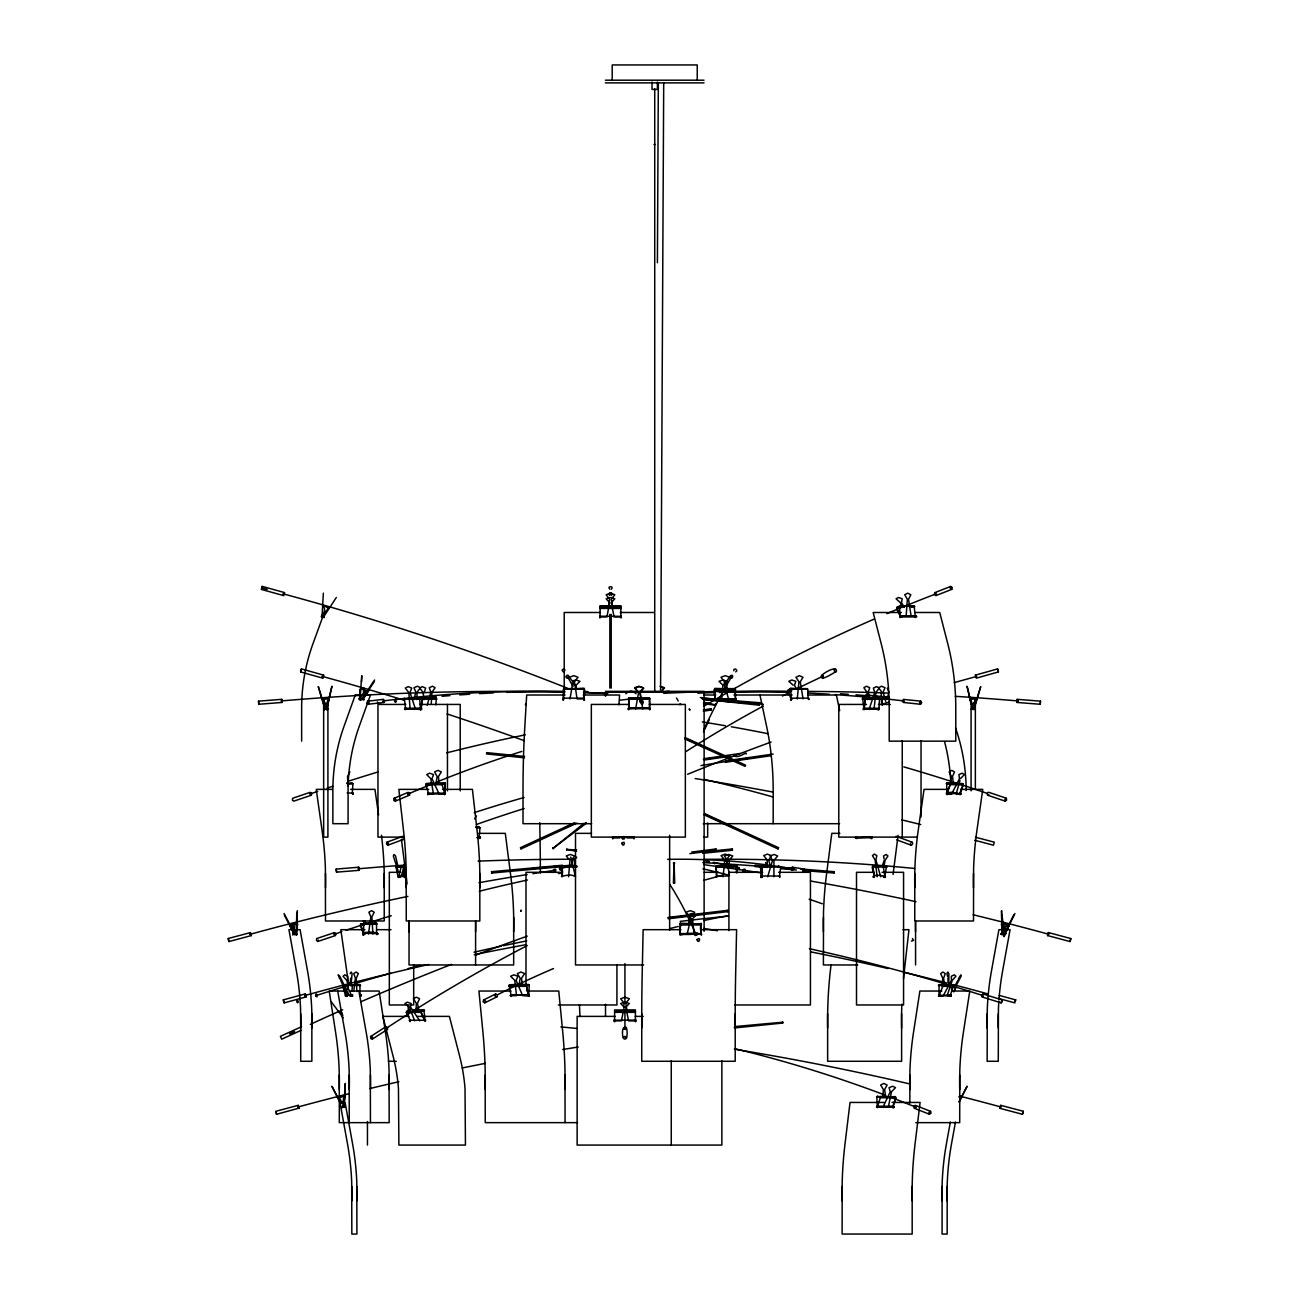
<?xml version="1.0" encoding="UTF-8"?>
<svg xmlns="http://www.w3.org/2000/svg" width="1299" height="1299" viewBox="0 0 1299 1299"><rect width="100%" height="100%" fill="white"/><g stroke="black" fill="none" stroke-linecap="round" stroke-linejoin="round"><path stroke-width="1.5" d="M300.719 1028.11L300.572 1008.933A278.246 276.297 90 0 0 296.367 970.84L288.93 929.678L300.085 929.678L307.506 970.84A278.246 276.297 -90 0 1 311.711 1008.933L311.874 1013.723A278.246 276.297 90 0 1 311.857 1028.11L311.857 1061.283L300.719 1061.283L300.719 1028.11A278.246 276.297 90 0 0 300.735 1013.723M311.857 1028.11L311.874 1013.723M381.435 835.257A278.246 217.453 90 0 1 384.114 868.625L384.244 873.415A278.246 217.453 90 0 1 384.228 887.802L384.228 920.975L325.497 920.975L325.399 868.625A278.246 217.453 -90 0 0 322.087 830.532L316.242 789.37L332.43 789.37M339.299 1095.333L339.185 1070.295A278.246 235.963 -90 0 0 335.58 1032.202L329.232 991.04L345.42 991.04M349.269 1122.645L349.139 1070.295A278.246 271.118 -90 0 0 344.998 1032.202L337.708 991.04M345.079 1102.445L352.549 1143.607A278.246 277.84 -90 0 1 356.77 1181.7L356.916 1234.05L351.834 1234.05L351.688 1181.7A278.246 277.84 90 0 0 347.45 1143.607L339.981 1102.445L343.374 1102.445M370.442 1122.645L370.312 1070.295A278.246 271.118 -90 0 0 366.172 1032.202L358.881 991.04L349.269 991.04M384.228 887.802L384.244 873.415M339.299 1099.23L339.299 1122.645L389.18 1122.645L389.05 1070.295A278.246 235.963 -90 0 0 385.462 1032.202L379.113 991.04L359.173 991.04M442.602 789.37L472.414 789.37L477.09 830.532A278.246 173.595 90 0 1 479.737 868.625L479.834 873.415A278.246 173.595 90 0 1 479.818 887.802L479.818 920.975L406.262 920.975L406.165 868.625A278.246 173.595 90 0 0 403.518 830.532L398.858 789.37L428.686 789.37M479.071 833.357L505.295 833.357L510.588 874.519A278.246 196.75 -90 0 1 513.576 912.612L513.69 917.403A278.246 196.75 90 0 1 513.673 931.789L513.673 964.962L409.039 964.962L409.039 921.007M475.596 964.962L475.596 921.007M479.818 887.802L479.834 873.415M577.584 1122.645L485.241 1122.645L485.16 1070.295A278.246 147.453 -90 0 0 482.919 1032.202L478.941 991.04L511.124 991.04M513.673 931.789L513.69 917.403M565.065 1122.645L564.984 1070.295A278.246 147.453 90 0 0 562.743 1032.202L558.765 991.04L526.842 991.04M315.673 995.034L316.225 993.914L317.265 995.034L316.891 996.934L315.511 995.083L316.128 996.219M700.811 929.678L736.598 929.678L735.721 970.84A278.246 32.946 -90 0 0 735.218 1008.933L735.202 1061.283L641.738 1061.283L641.755 1008.933A278.246 32.946 -90 0 1 642.258 970.84L643.135 929.678L680.92 929.678M773.879 876.793L773.96 860.376L777.679 855.976L774.155 854.466L770.161 855.976L772.548 860.376L767.677 876.793M649.614 709.319L649.63 698.229L628.667 698.229L628.732 709.692L628.846 698.229M657.408 262.707L658.333 82.795M660.574 691.864L663.708 82.827M680.384 933.591L693.504 933.526C678.127 932.812 679.068 939.908 680.708 923.914L680.254 923.216L701.346 923.995C698.066 931.139 705.649 936.758 697.254 933.445L701.054 933.689M649.906 708.702L649.922 709.595L649.873 708.231L628.375 708.913M714.937 689.152L714.921 700.291L714.905 698.748L735.429 698.83L735.478 700.307L735.461 689.152M425.423 1021.046C423.831 1020.446 425.893 1022.443 421.071 1012.327L406.295 1012.343L409.153 1009.891L409.851 1010.525M693.39 934.095C687.041 935.28 678.825 933.169 679.734 934.338M701.314 933.624L701.363 934.955L701.428 933.851M350.957 985.795L352.078 973.601L351.185 972.025L350.129 973.601M735.705 699.349C736.825 699.089 736.078 698.781 728.739 699.495L724.485 685.158L727.57 681.309L723.153 679.994L718.997 681.309L722.894 685.158L721.676 699.495C710.65 700.453 715.181 700.453 714.807 698.261M584.063 689.152L583.982 700.096M628.391 709.286L628.44 708.215L628.391 709.546M778.523 847.695L777.955 848.913L778.507 847.679L704.659 813.596M901.863 1004.143A278.246 172.069 90 0 0 901.701 1008.933L901.603 1013.723A278.246 172.069 90 0 0 901.62 1028.11L901.62 1061.283L827.642 1061.283L827.642 1028.11A278.246 172.069 -90 0 1 827.642 1013.723L827.739 1008.933A278.246 172.069 -90 0 1 830.353 970.84L831.019 964.962M892.072 1102.445L920.098 1102.445L915.097 1143.607A278.246 185.822 90 0 0 912.271 1181.7L912.158 1186.49A278.246 185.822 90 0 0 912.174 1200.877L912.174 1234.05L842.109 1234.05L842.207 1181.7A278.246 185.822 90 0 1 845.048 1143.607L850.033 1102.445L884.067 1102.445M857.697 964.962L823.404 964.962L823.501 912.612A278.246 196.75 90 0 1 826.505 874.519L831.798 833.357L839.868 833.357M960.497 789.37L982.758 789.37L976.913 830.532A278.246 217.453 -90 0 0 973.601 868.625L973.503 920.975L914.772 920.975L914.772 887.802A278.246 217.453 90 0 1 914.756 873.415L914.886 868.625A278.246 217.453 90 0 1 918.198 830.532L924.044 789.37L948.335 789.37M767.124 867.521L767.319 860.1L763.731 855.619L767.319 854.092L771.249 855.619L768.716 860.1L770.177 865.67M734.925 1027.915L782.745 1023.044L782.696 1022.199L734.796 1026.583M909.82 1103.127L909.949 1070.295A278.246 235.963 -90 0 1 913.538 1032.202L919.887 991.04L941.824 991.04M915.811 1122.645L959.701 1122.645L959.815 1070.295A278.246 235.963 90 0 1 963.42 1032.202L969.768 991.04L951.664 991.04M258.533 701.216L258.793 704.269L282.013 702.45L281.915 700.486L281.753 699.333L258.55 701.151L258.81 704.22M281.786 699.382L282.013 702.45M296.724 930.133L297.357 910.664M394.474 700.486L395.594 702.45L396.568 700.892M410.224 1021.534L409.445 1020.202L424.302 1020.283M416.07 1010.866L416.313 1003.299L413.423 998.736L416.362 997.177L419.561 998.736L417.45 1003.299L418.96 1010.866M425.163 1020.803L423.847 1009.891L412.822 1009.891M562.808 698.911L563.133 700.177M584.371 700.177L584.436 698.813M899.687 616.376L901.522 616.57L900.759 615.823L900.126 617.658L899.46 605.983L896.619 608.452L900.629 616.57M900.808 617.074L896.683 608.435L896.911 607.396L900.597 607.396M916.493 616.359L915.275 616.278M878.368 1106.537L877.442 1107.641L876.793 1096.778L885.139 1096.08M998.866 1000.961A278.246 276.297 90 0 0 998.428 1008.933L998.281 1061.283L987.143 1061.283L987.289 1008.933A278.246 276.297 90 0 1 991.494 970.84L998.915 929.678L1010.07 929.678L1002.633 970.84A278.246 276.297 90 0 0 998.996 999.353M250.61 932.552L228.234 938.495L228.673 940.768L229.03 941.531L251.405 935.572L250.642 933.299M561.785 876.581C559.528 877.036 570.245 873.399 574.044 875.981M716.399 876.955L716.496 875.981L728.56 876.062M856.869 837.189L856.902 838.634M870.915 838.391L871.304 837.563L855.765 837.628M955.463 1122.044L951.55 1143.607A278.246 277.84 90 0 0 947.312 1181.7L947.15 1186.49A278.246 277.84 -90 0 0 947.166 1200.877L947.166 1234.05L942.084 1234.05L942.084 1200.877A278.246 277.84 -90 0 1 942.067 1186.49L942.23 1181.7A278.246 277.84 -90 0 1 946.451 1143.607L950.365 1122.044M416.817 699.641L417.093 692.221L420.405 687.739L417.434 686.213L413.991 687.739L415.891 692.221L413.796 699.641M563.246 699.625L563.295 698.148L583.819 698.148L583.836 699.739L584.859 690.954L584.225 688.519L563.555 689.201M649.451 698.229L649.565 709.692M700.892 934.29L700.908 923.216M960.123 794.663L963.192 784.661L950.137 784.661L946.841 793.575L947.913 794.225M344.43 1102.9L345.258 1083.431L343.878 1106.716L342.725 1106.862L343.618 1096.778L342.741 1095.983L338.357 1097.736L340.971 1103.095M680.059 934.566L679.994 933.51L679.929 934.76M940.297 995.131C934.403 997.096 956.226 993.41 950.251 996.008M942.408 985.795L942.733 978.196L940.671 973.601L942.895 972.025L945.266 973.601L943.594 978.196L944.324 983.895M949.748 995.895L939.063 995.456L942.765 986.331L939.047 984.577L938.998 995.245M1002.195 934.468L1000.782 934.013L1002.211 933.721M1005.069 934.614C1000.116 927.924 1006.628 948.984 1003.948 924.011L1008.641 923.914L1009.177 924.969L1004.111 934.744L1001.643 910.664L1001.204 912.239M435.863 783.005L444.908 782.907L444.615 794.663L445.46 793.007M735.445 689.201L714.775 688.519L714.125 690.971L734.666 690.954L735.64 699.495L715.067 699.219M734.649 690.971L735.299 688.519M706.494 851.576L732.263 848.945L732.376 850.26L702.678 853.329M916.704 616.749L916.087 615.742L915.551 617.463M322.038 616.424L323.354 593.156M479.039 838.634L479.997 827.69L475.678 826.992M618.99 704.756L619.558 695.014L583.219 695.014M1018.059 700.794L1017.978 701.541M311.387 795.215C307.051 793.316 313.286 790.701 311.387 795.215L293.769 801.158L292.356 800.103L292.665 798.252L310.266 792.293M431.3 703.344L431.966 692.221L435.133 687.739L432.47 686.213L429.271 687.739L430.878 692.221L427.176 705.211M946.809 794.452L946.321 793.104M951.014 784.125L951.469 776.526L949.098 771.931L951.745 770.356L954.505 771.931L952.492 776.526L953.563 784.125M959.847 793.251L959.393 794.355L963.111 784.661M352.273 793.575L352.906 783.703L346.638 783.005M376.564 933.884L376.515 923.216L360.619 923.914L363.525 933.932L364.629 934.484M762.351 866.092L762.026 877.296M405.759 708.231L404.59 709.546L404.801 708.199L405.791 709.611L404.298 698.229M296.562 922.534L296.773 912.239M360.002 995.245L359.953 984.577L343.18 985.275L342.66 986.331L347.255 995.976M562.629 870.866L562.223 876.598L561.509 867.034L576.951 867.034M737.101 872.766L737.491 867.034L716.025 867.034L716.675 876.598L716.204 866.092L737.312 866.092L737.475 867.05M938.609 994.774C939.031 997.762 940.314 994.352 940.346 995.537M906.101 616.424L907.384 599.31L904.705 594.731L907.725 593.156L910.843 594.731L908.537 599.31L911.167 616.424M1001.756 934.631L1000.831 933.981L1001.724 933.153M1014.763 1002.13L1015.737 999.905L999.191 995.391M360.213 695.144L361.772 675.675L361.56 681.845M347.483 989.318L347.791 985.373M351.899 991.316L352.467 985.373L347.856 985.275L347.336 986.331L351.509 995.472L350.113 995.943L352.678 994.628M294.483 929.954L295.052 924.011L290.359 923.914L289.823 924.969L294.175 934.306L292.762 934.76L293.233 933.445L297.016 934.533M297.52 924.011L294.159 923.313L297.52 924.011L296.87 933.559M344.154 1102.705L344.738 1096.778L343.521 1096.811M701.411 934.712L701.233 933.559M761.1 876.76L761.782 877.507M563.393 699.203L563.457 700.096M1018.026 701.135L1018.043 700.957A2622.941 2620.229 -90 0 0 955.268 696.329M364.694 688.519L360.359 689.152L359.466 699.203L359.125 698.342M360.44 689.201L360.229 700.307L360.749 698.846L359.222 699.479L365.328 690.971L361.333 688.519M363.298 695.095L363.72 689.152M350.21 983.895L350.698 978.196M568.572 876.793L569.969 860.376L566.218 855.976L570.293 854.466L574.596 855.976L571.544 860.376L575.506 876.793M882.752 1097.2L883.417 1089.585L880.641 1085.006L883.807 1083.431L887.103 1085.006L884.619 1089.585L885.512 1095.301M420.194 708.296L419.967 709.319M419.967 708.718C421.769 711.462 420.243 706.266 420.6 709.611M420.584 709.692L419.658 698.229M421.185 709.416L422.305 698.229L421.704 704.886M910.42 843.684C910.128 846.98 914.301 843.652 912.093 842.223L896.148 836.28M398.208 877.491L396.016 867.034L396.715 866.092L404.086 866.092M398.501 877.182C398.696 873.854 408.536 876.062 404.379 877.491M863.867 709.481L865.459 698.31L864.062 709.124L865.102 709.27M878.903 708.913L864.046 708.913L862.601 698.229L871.499 698.229M877.962 709.546L878.092 708.702L863.981 708.913M879.179 708.507L878.822 709.692L878.14 708.913M325.611 708.426L324.328 709.692L324.133 708.215M324.149 708.296L324.36 709.611L327.088 708.199L327.868 709.124L326.893 709.692L325.27 708.134L324.669 708.913L326.26 709.124L328.956 699.154L328.241 698.229L322.672 699.154L324.815 706.802M326.195 709.075L324.977 709.416L325.123 708.296M326.406 708.751L325.172 708.913L318.287 686.603L324.312 707.094M326.91 707.062L331.943 686.213L326.78 709.546L327.445 708.28M723.088 876.793L724.745 860.1M797.245 698.943L798.95 681.845L795.93 677.25L799.405 675.675L802.977 677.25L800.265 681.845L803.074 698.943M1048.699 934.614L1049.04 933.721M874.081 708.913L875.867 692.497L879.228 688.097L876.63 686.603L873.366 688.097L874.763 692.497L869.242 708.913M443.949 794.274L444.307 793.137L428.053 793.137L427.631 794.533L428.654 793.007M528.644 996.203L529.261 985.373L509.111 985.275L511.075 995.294M528.774 995.862L526.517 986.331L526.761 985.275L529.213 985.405M887.152 867.034L872.116 867.034L874.406 876.581L872.733 866.092L886.535 866.092L884.603 877.426L883.466 876.581L884.489 876.094L884.668 877.15M877.637 709.692L879.066 708.231L878.53 709.611M878.4 1106.943L878.01 1106.212L893.501 1106.212L892.381 1107.511M404.492 876.176L405.515 876.581L404.703 877.491M856.106 836.913L855.538 838.261L856.203 837.238M871.613 838.634L870.833 836.832L871.873 838.553M893.062 874.519L898.096 835.322M1000.75 1105.368L999.954 1108.339L1022.443 1114.282L1022.833 1113.162L1023.255 1111.262L1000.75 1105.319L999.954 1108.339M1022.443 1114.282L1023.255 1111.311M353.701 991.494L355.406 978.196L353.734 973.601L356.105 972.025L358.329 973.601L356.267 978.196L356.835 991.494M479.542 838.131L480.451 837.027L479.477 838.31M680.156 924.044L680.254 923.216M973.211 709.53C969.996 706.656 975.159 710.18 972.155 708.881C978.65 710.309 970.174 707.906 976.328 699.154L975.614 698.229L970.044 699.154L973.211 709.546L970.986 699.154L971.701 698.229M997.583 668.904L998.411 671.924L997.583 668.904L975.419 675.139L976.263 677.396M972.74 708.702L971.132 709.124L972.886 708.54M444.891 783.005L444.81 794.387M680.887 704.643L680.238 703.798L679.588 704.643M761.425 877.182L762.334 866.189M779.449 876.598L780.715 867.034L778.41 866.092L778.101 867.05M673.402 883.174L674.067 862.536L674.733 883.174M674.733 863.186L673.402 863.186M368.478 933.949L370.865 916.834L368.867 912.239L371.611 910.664L374.242 912.239L371.871 916.834L372.91 933.949M1014.925 913.489L1006.465 930.847M960.789 793.316C962.429 796.206 951.079 789.451 946.646 793.77M322.493 676.081L322.12 677.039M363.899 934.614C360.7 930.457 382.75 932.211 376.759 934.614M623.374 1028.11C627.807 1022.735 627.661 1036.602 626.28 1038.486C621.036 1042.577 622.107 1024.781 624.153 1029.328M623.374 1037.771L624.933 1036.342L626.491 1037.771M626.491 1028.11L625.339 1029.474M723.916 685.645L724.501 681.845L720.977 677.25L725.248 675.675L729.535 677.25L727.245 680.303M480.094 836.946L480.289 838.326L479.087 837.189M951.355 995.716L950.43 995.976L950.868 994.807M359.872 996.122C361.236 992.241 361.674 998.184 359.644 994.904M688.389 924.433L689.574 916.834L686.051 912.239L690.337 910.664L694.673 912.239L691.182 916.834M435.961 784.125L437.162 776.526L434.564 771.931L438.007 770.356L441.335 771.931L438.445 776.526L438.981 782.225M275.745 1111.311L298.25 1105.319L299.046 1108.128L276.557 1114.282L276.021 1112.025M276.557 1114.282L276.232 1112.772M298.25 1105.368L299.046 1108.339M608.435 606.925L609.669 599.31L606.13 594.731L610.481 593.156L614.817 594.731L611.293 599.31L612.527 606.925M519.227 983.895L520.168 978.196L517.294 973.601L521.013 972.025L524.65 973.601L521.532 978.196L522.166 983.895M623.569 1007.082L624.186 1003.299L620.662 998.736L624.998 997.177L629.333 998.736L625.809 1003.299L627.044 1010.866M973.568 708.751L974.818 709.546L974.461 708.199M570.001 698.943L572.908 681.845L569.465 677.25L573.752 675.675L578.023 677.25L574.499 681.845L577.081 698.943L584.16 698.943M363.704 934.078L363.119 935.02M364.857 934.208L364.142 933.153L363.947 934.533M883.742 867.667L885.025 860.376L887.948 855.976L886.162 854.466L883.596 855.976L884.018 858.915M342.757 986.331C348.587 1003.867 341.312 991.77 352.711 996.041M347.028 994.92L346.606 996.138M565.893 676.259C565.844 680.871 571.722 675.301 567.03 675.188M1004.176 933.234L1003.25 933.802L1004.078 933.949M294.24 933.721L292.697 934.566L293.379 933.51L296.594 934.501L292.389 924.969L289.823 924.969L294.5 934.614M293.33 934.225L296.367 934.76L295.328 933.624M359.709 996.203L360.05 995.44M361.057 995.927L361.236 994.953M343.845 1106.651C345.014 1104.442 340.825 1110.369 342.303 1106.391M342.709 1106.651C344.527 1109.021 343.293 1104.8 344.511 1106.001M635.601 708.913L638.605 692.497L635.13 688.097L639.498 686.603L643.817 688.097L640.228 692.497L642.778 708.913M402.999 876.793L405.044 865.67M808.968 699.463L808.563 698.148L791.562 698.196L791.335 699.658L787.86 690.971L790.214 688.519L807.637 689.201M359.563 699.284L361.008 699.56M732.409 850.26L732.311 849.026M1017.214 699.382L1016.987 702.45L1040.207 704.269L1040.434 702.321L1040.45 701.151L1017.247 699.333L1017.02 702.402M1040.467 701.216L1040.207 704.269M324.019 617.528C324.295 614.524 315.251 621.669 328.663 608.452L324.62 605.983L323.63 606.617C326.958 610.546 320.171 620.045 322.298 615.758M323.808 616.311L323.889 617.626M298.332 1002.13C296.578 1004.988 295.945 997.161 298.153 1000.977M435.733 704.886L436.399 698.229L410.062 698.229L436.367 698.31M561.525 867.05L561.688 866.092L568.735 866.092M736.289 866.092L736.501 872.766M878.936 709.53L879.52 698.229L879.975 699.171M346.654 995.976L345.404 995.326L346.752 995.44M351.493 995.83L352.597 996.008M1047.708 934.452L1047.595 935.572L1069.97 941.531L1070.441 940.395L1070.798 938.544L1048.39 932.552L1048.033 933.299M877.345 1107.057L892.916 1106.651L895.725 1097.736L895.433 1096.681L892.283 1096.778M292.665 934.176L294.029 934.078M571.446 865.67L572.68 860.1L570.586 857.113M377.392 701.931L378.707 704.22M856.642 837.79L872.343 837.27M687.106 934.225L690.792 918.978L687.528 914.886L691.929 913.489L696.15 914.886L692.399 918.978L694.234 934.225L701.346 934.225M726.579 864.03L727.456 860.376M946.646 794.16L950.219 784.661L946.776 782.907L946.727 793.575M946.906 793.624L959.815 793.575M960.935 794.062L960.026 794.468M529.489 996.024C527.897 993.183 528.514 998.314 529.342 994.661M856.447 837.579L855.781 838.358L855.586 837.108M584.225 688.519L563.539 689.152L563.409 699.641L563.701 688.519M576.642 849.952L566.624 849.432L576.512 851.3M566.656 850.196L566.77 849.026M326.39 704.886L328.014 699.154L327.299 698.229M401.147 876.793L404.638 863.803M510.377 995.359L528.06 995.18M950.186 996.057L953.336 985.275M385.494 1028.175L386.306 1028.175M283.182 594.52L283.442 593.562M334.687 934.744C333.875 936.936 338.097 933.461 334.428 932.601L316.712 938.544L316.42 940.395L317.817 941.466L335.532 935.524M959.961 780.569L956.145 793.933L960.611 793.933M974.688 707.094L980.713 686.603L974.948 705.26M938.95 995.44L938.446 996.106M283.263 999.905L284.124 1002.893L306.077 996.934L305.931 995.034L305.297 993.914L283.344 999.857L284.205 1002.828M305.297 993.914L306.077 996.934M958.353 978.975L960.854 974.851L961.13 976.247L954.424 988.815M865.166 709.319L864.647 708.101L864.014 709.4M340.809 1011.223L342.725 1015.591L340.874 1011.288M877.377 1095.983L880.316 1097.736L877.491 1106.699L892.868 1106.862M892.965 1106.699L895.79 1097.736L880.251 1097.736M424.237 692.497L425.634 688.097L422.37 686.603L419.772 688.097L423.133 692.497L423.929 699.788M428.556 793.624L425.91 784.661L426.251 783.622L429.19 783.703M427.728 793.462L427.972 794.679L428.426 793.786M887.185 697.969L888.386 694.332M882.33 865.848L884.213 860.376M1004.971 934.078L1006.076 933.689M1015.022 1000.977L1015.737 999.905M884.132 877.507C885.577 874.633 869.469 874.584 874.081 877.491M360.83 699.901C362.697 698.131 365.863 700.924 363.038 699.284M324.344 612.495L312.994 643.654A188.111 188.111 0 0 0 301.644 708.004L301.644 741.161M790.458 699.203L790.847 699.982M792.065 698.537L791.237 699.593L792.098 698.489M559.333 868.365C562.142 864.16 563.393 872.847 559.512 869.551M762.058 877.361L762.058 876.208M398.712 876.971L400.141 876.987L399.378 875.981L399.735 877.41L398.598 876.809L401.196 867.034L400.498 866.092M377.636 934.403L377.489 933.283M1013.707 914.886L1008.446 925.749M583.868 823.42L552.708 848.604L586.255 823.257M553.601 848.734L552.676 847.76M642.437 701.671C643.573 697.027 636.494 701.119 641.073 702.45M739.488 869.551L739.293 867.667L737.15 867.667M611.131 594.211L610.709 593.253M361.187 995.554L360.213 995.456M511.092 994.661C509.305 997.161 511.27 994.108 510.702 996.398M915.308 617.447L914.171 605.983L899.46 605.983L914.869 606.617M407.642 792.991L409.51 792.682L409.656 795.069L395.318 801.158L393.841 800.46L393.938 798.398L408.276 792.293M625.517 1028.776L624.348 1028.175M871.191 837.936L870.249 837.871M953.775 991.689L956.243 986.331M953.872 991.705L956.34 986.331L955.82 985.275L951.209 985.373M566.673 676.081L567.03 677.039M1004.111 930.328L1006.611 924.969L1009.177 924.969L1004.955 934.695M1004.192 930.344L1006.709 924.969L1006.173 923.914L1008.641 923.914M703.49 731.824L709.222 719.792M883.807 1105.303L890.27 1091.745L889.052 1087.653L892.754 1086.256L895.514 1087.653L891.487 1091.745L888.337 1106.992L893.663 1106.992M915.146 1106.732L915.99 1107.219M959.247 1101.909L967.106 1086.256L958.954 1101.909M338.454 1097.736L343.862 1095.983L342.709 1096.08M342.108 1103.095L339.477 1097.736L340.013 1096.681M952.54 792.228L959.49 778.669L958.938 774.577L962.202 773.181L964.345 774.577L960.513 778.669M405.613 708.702L420.827 709.481M349.902 771.931L347.531 776.526L348.116 786.025M947.296 794.728L947.523 793.137L947.978 793.868M954.278 987.11L957.931 980.339M951.388 996.073L950.917 994.872M336.603 872.1L336.165 869.08L336.506 872.149L358.946 870.33L359.238 868.771L358.719 867.212L336.376 869.08M358.719 867.212L358.946 870.33M432.973 699.154L433.509 698.229L433.054 699.171M474.638 818.971L476.424 815.918M491.866 872.928L491.607 871.678L491.704 873.025L562.678 866.579M363.541 697.904L374.421 681.309M791.107 700.161L791.302 699.008M760.759 876.094L760.97 877.588M323.565 616.976L336.327 597.475M883.141 866.092L885.041 877.361M229.03 941.531L228.234 938.495M323.581 675.139L301.417 668.904L300.751 670.414L300.589 671.924L322.753 678.159L323.581 675.139L322.753 678.159M300.67 671.875L301.465 668.969M363.006 699.041L368.267 689.915M363.07 699.089L368.689 690.971L365.23 690.954L364.905 689.915M370.621 1036.537C370.02 1041.636 375.379 1036.862 370.621 1036.537L385.852 1026.73L387.524 1027.736L387.524 1029.328L372.31 1039.135M727.359 858.607L729.453 855.619L725.167 854.092L721.075 855.619L723.527 858.607M834.137 871.678L834.039 873.025L834.185 871.694L800.493 868.934M988.864 794.517C987.029 797.05 986.412 791.903 988.734 792.293L1006.335 798.252L1006.644 800.103L1005.231 801.158L987.613 795.215M793.445 869.551C789.873 872.782 791.188 864.208 793.64 868.365M353.068 794.29L352.678 793.104M885.415 876.159L885.382 877.393M409.331 1020.3L409.834 1021.534M425.617 1019.747L425.455 1020.965M715.229 699.625L714.32 692.578M735.754 699.625L736.176 698.732M892.754 1107.398L892.965 1107.462M893.501 1106.212L893.761 1107.462M893.712 1107.657L893.647 1106.277M396.114 867.05L404.038 866.189M402.089 866.092L401.407 867.034L402.138 866.189M731.175 676.081L732.214 675.951L731.97 677.039M742.931 869.81C746.811 866.514 745.561 875.201 742.752 870.996M324.328 698.229L323.613 699.154L326.504 709.286M326.715 709.481L326.715 708.345M915.892 1107.381C914.058 1110.483 912.58 1104.946 915.503 1105.368L930.539 1111.311L931.042 1113.162L929.434 1114.233L914.382 1108.291M901.62 617.09L901.522 615.694M642.063 689.233L639.741 692.221L640.732 697.79M661.548 691.036L663.87 688.097L660.964 687.106M622.838 837.514L622.838 838.423M660.866 692.221L664.455 687.739L660.119 686.213M576.707 857.113L574.255 860.1L574.986 867.521M696.865 935.134C699.154 930.604 691.003 933.835 695.761 935.572M344.625 1107.43C345.42 1105.985 345.956 1106.488 344.186 1107.381M730.282 858.915L732.782 855.976L728.707 854.466L724.404 855.976L726.433 858.915M959.068 783.703L962.77 783.622L963.192 784.661M939.063 984.674L944.584 984.674L938.381 985.405L947.832 985.275M904.169 701.996L902.529 701.671L903.308 699.382L920.747 701.151L921.705 702.71L920.553 704.269L903.406 702.45M982.791 996.495L981.557 996.171L982.775 993.914L1002.097 999.905L1002.39 1001.367L1001.22 1002.893L981.898 996.885M976.247 678.159L998.411 671.924M951.306 985.405L955.755 985.356M1002.211 931.919L1001.48 924.011L1002.357 923.216M1004.841 923.313L1001.48 924.011M808.611 699.479L808.66 698.342M363.054 934.874L362.957 933.543M792.358 868.365L793.186 868.365M374.567 679.994L361.398 699.495L360.245 699.495M1048.325 932.601L1047.595 935.572M1070.798 938.544L1069.97 941.531M560.096 868.365L561.022 868.365M737.978 868.365L739.066 868.658L738.417 869.502M317.817 941.466L318.239 940.005M334.428 932.601L334.314 934.923M624.088 839.057C627.385 835.192 618.681 836.329 622.903 839.203M611.326 589.194C614.606 585.865 606.471 585.865 609.767 589.194M610.205 593.318L610.059 594.341M611.326 595.429C614.606 592.1 606.471 592.1 609.767 595.429M695.598 933.721L695.55 934.858M421.655 708.231L421.688 709.611M385.852 1026.73L385.462 1028.11M387.524 1029.328L386.42 1029.328M386.907 842.223L386.485 844.09L388.028 845.146L403.973 839.203L404.395 837.352L402.852 836.28L386.907 842.223L388.466 843.295L388.028 845.146M403.145 838.537L403.973 839.203M934.76 592.669L934.338 594.52L935.913 595.575L951.794 589.356L952.216 587.505L950.641 586.434L934.76 592.669L935.913 593.058M935.913 595.575L936.449 594.13M950.641 586.434L950.219 588.285L951.794 589.356M404.833 708.296L420.438 708.101M758.989 703.831L758.795 705.146L758.989 703.831L700.372 697.579M382.945 699.544L384.699 700.486L383.984 702.402L368.023 704.269L366.838 703.116L367.552 701.216L383.514 699.333M395.318 801.158L395.886 799.307L394.214 798.252M821.618 675.188C818.873 683.16 834.64 672.005 836.361 671.486C837.985 663.464 817.509 676.698 822.9 675.577M834.721 668.969L834.12 670.804L835.842 671.875M822.933 677.039L823.095 676.081M822.738 678.11L823.339 676.259M911.573 607.331L914.171 605.983L899.46 606.081M878.595 687.739L881.566 686.213L885.009 687.739L883.109 692.221L885.723 701.492M423.847 1009.891L420.99 1012.343L425.017 1020.462M864.517 709.611L864.647 708.199L878.936 708.296M911.216 842.385L912.093 842.223M483.731 999.905L483.049 1001.756L484.836 1002.828L497.079 996.739L497.452 995.034L495.682 993.962L483.731 999.905L485.517 1000.977L484.836 1002.828M495.682 993.962L495 995.813M574.531 822.738L520.493 847.679L521.045 848.913L576.87 823.128M347.158 792.845L353.328 793.332M353.166 794.338L353.393 793.299M301.579 1026.681L280.373 1036.342L281.672 1039.184L301.108 1030.334M289.515 1033.89L294.613 1031.568M364.207 933.267L377.636 933.64M735.721 671.875C739.228 670.252 733.269 666.972 733.789 670.804M509.111 985.275L517.034 984.577L511.14 984.674L511.579 985.405M901.701 616.018L915.941 615.71M572.908 680.871L575.847 679.994L580.004 681.309L576.106 685.158L576.415 688.746M444.908 782.907L442.163 784.661L444.81 793.624M491.525 871.694L562.597 865.231M779.79 877.507L779.887 876.013L761.88 876.013M476.652 827.609L479.38 826.895M727.667 910.323L727.684 911.638L727.667 910.323L689.915 914.821M349.204 783.622L352.224 782.907M373.479 923.914L376.515 923.216L360.619 923.914M715.96 848.961L715.96 850.277L715.96 848.961L691.75 852.063M356.689 985.275L360.619 985.405L343.18 985.275M395.416 699.333L394.766 701.606M758.795 705.146L702.304 699.138M920.747 701.151L919.595 702.71L920.553 704.269M746.211 753.956C747.477 750.497 738.303 759.314 734.244 755.677M343.245 985.356L359.937 984.674M296.643 923.216L290.359 923.914M368.023 704.269L369.095 702.71L367.844 701.151M715.538 703.831C716.788 706.607 710.797 702.613 703.555 702.418M711.202 708.637L711.284 709.968L711.202 708.637L703.344 709.92M409.38 795.215L407.886 794.306M703.425 711.251L711.284 709.968M912.385 938.544L913.587 940.395L911.427 941.077M496.77 996.885L495.439 996.495M704.22 758.648L740.138 753.485M704.334 759.98L730.249 756.262M725.313 760.938L773.181 754.053M725.41 762.269L771.281 755.677M863.202 709.627L863.234 708.199M689.85 853.654L715.96 850.277M668.108 917.435L685.953 915.292M668.238 918.766L727.684 911.638M873.577 876.062L873.237 877.361M605.415 80.197L704.026 80.197M605.415 82.876L704.026 82.876M653.998 144.465L655.443 144.465M600.073 617.788L600.073 605.983L620.873 605.983L620.873 617.788M600.073 606.081L620.873 606.081M600.073 606.617L620.873 606.682M600.073 607.331L620.873 607.331M896.862 607.331L900.532 607.331M600.073 607.396L620.873 607.396M600.073 608.452L620.873 608.435M896.619 608.452L900.353 608.435M600.268 612.495L564.221 612.495L564.221 669.959M620.289 612.495L654.339 612.495M901.409 612.495L873.172 612.495L881.193 643.654A188.111 133.018 -90 0 1 889.214 708.004L889.214 741.161L955.772 741.161L955.772 708.004A188.111 133.018 90 0 0 947.75 643.654L939.729 612.495L915.519 612.495M600.073 616.229L620.873 616.311M900.678 616.522L916.25 616.424M900.743 616.7L915.454 616.7M599.716 616.976L606.893 616.976L609.669 602.639L606.13 598.79L610.481 597.475L614.817 598.79L611.293 602.639L614.07 616.976L621.231 616.976M361.349 688.616L364.71 688.616M584.225 688.616L563.701 688.616L564.286 689.915M714.775 688.616L735.299 688.616L734.714 689.915L714.174 689.85M790.214 688.616L807.101 688.616M360.359 689.152L363.801 689.201M788.071 689.85L791.854 689.915M787.86 690.971L791.676 690.954M605.513 691.344L704.123 691.344M697.953 692.237L605.513 692.237L605.513 696.296M565.049 695.014L526.68 695.014L524.845 726.19A188.111 30.397 -90 0 0 523.01 790.523L523.01 823.696L591.662 823.696M703.668 695.014L715.781 695.014M733.951 695.014L792.13 695.014M808.222 695.014L836.394 695.014L839.69 710.602M328.209 698.31L322.769 699.171L323.711 699.171L326.26 708.702M649.63 698.31L628.684 698.31L628.651 699.171L649.662 699.154M862.633 698.31L872.652 698.31M970.791 698.31L976.231 699.171L975.289 699.171L973.763 704.886L975.387 699.154L974.672 698.229M715.051 699.041L735.591 699.024M327.916 699.171L328.956 699.154M403.827 699.154L436.935 699.154M862.065 699.154L889.718 699.171M970.044 699.154L971.084 699.171M362.551 699.495L363.72 699.495M405.759 704.431L377.96 704.431L377.96 837.108L403.778 837.108M419.658 704.431L460.219 704.431L460.219 790.864M629.349 704.431L591.337 704.431L591.337 837.108L685.352 837.108L685.352 704.431L649.354 704.431M866.547 704.431L838.781 704.431L838.781 837.108L917.078 837.108M878.449 704.431L890.351 704.431M971.084 704.431L975.354 704.431L975.354 788.85M324.539 708.199L325.659 708.215M649.532 708.702L628.732 708.101L649.5 708.199M404.817 708.913L420.99 708.913M972.22 708.913L967.057 686.213L972.545 708.913L973.649 708.913M432.258 782.907L426.283 783.703L445.443 783.703M946.776 782.907L954.213 783.005M347.271 783.752L352.906 783.703M946.094 783.703L962.77 783.622M425.91 784.661L442.228 784.661M350.665 789.37L374.956 789.37L378.577 814.846M428.8 794.095L444.891 793.786M427.858 793.933L433.476 793.933L430.765 778.669L426.705 774.577L429.644 773.181L433.493 774.577L432.031 778.669L439.078 793.933L444.68 793.933M947.182 793.933L951.664 793.933M703.295 823.696L839.576 823.696M476.246 827.723L479.997 827.69M591.532 833.357L575.506 833.357L575.506 964.962L643.59 964.962M703.668 837.108L707.663 837.108L707.663 823.03M612.982 837.206L633.766 837.206M476.798 837.628L480.175 837.628M612.608 837.92L619.785 837.92M626.962 837.92L634.123 837.92M572.745 866.092L576.772 866.092M770.404 866.092L760.386 866.092L761.311 876.598M561.704 866.189L568.718 866.189M572.745 866.189L576.756 866.189M716.22 866.189L737.296 866.189M770.421 866.189L760.418 866.189L760.077 867.05L780.715 867.034M778.426 866.189L780.667 867.05M872.782 866.189L886.486 866.189M396.016 867.034L404.785 867.034M400.563 872.311L389.327 872.311L389.327 1004.971L413.683 1004.971L413.683 964.767M562.37 872.311L525.998 872.311L525.998 984.869M704.302 872.311L718.444 872.311M762.724 872.311L728.918 872.311L728.918 930.604M778.621 872.311L810.43 872.311L810.43 1004.971L734.601 1004.971M874.162 872.311L856.512 872.311L856.512 1004.971L903.568 1004.971L903.568 872.311L882.005 872.311M680.692 923.995L701.363 923.914L701.411 924.969L680.757 924.969M364.256 924.044L377.197 924.011M700.811 924.044L680.14 924.011L680.238 933.884M363.947 924.969L360.196 924.969L363.59 933.884M364.922 929.678L340.825 929.678L346.703 970.84A278.246 218.67 -90 0 1 347.921 980.307M376.954 929.678L391.015 929.678M902.951 929.678L908.959 929.678L904.331 970.84A278.246 172.069 90 0 0 903.519 978.715M294.11 933.884L296.968 934.614M680.27 934.695L693.406 933.884M697.157 933.884L700.908 933.884M1001.545 933.949L1002.39 933.949L1001.415 913.765M952.638 985.356L955.82 985.275M342.66 986.331L347.434 986.331M508.835 986.331L526.517 986.331L528.709 995.294L511.124 995.245L511.53 996.106M942.684 986.331L956.34 986.331M348.424 995.245L351.607 995.456M346.07 995.586L347.677 995.586L340.695 980.339M350.909 995.586L349.301 995.586L339.818 976.247L338.146 974.851L339.753 978.975M510.426 995.586L516.515 995.586L514.729 980.339L510.621 976.247L513.917 974.851L517.976 976.247L516.093 980.339L522.588 995.586L529.18 996.106M939.534 995.586L943.35 995.586L951.436 980.339L951.339 976.247L954.245 974.851L955.934 976.247L952.297 980.339L947.15 995.586L950.949 995.586M558.326 1004.971L616.928 1004.971L616.928 964.767M420.811 1010.573L424.562 1010.525M406.538 1011.223L410.273 1011.288M413.894 1011.223L421.298 1011.288M614.606 1011.223L635.406 1011.288M614.606 1012.327L635.406 1012.343M409.071 1016.386L382.848 1016.386L393.142 1056.396A138.668 98.042 -90 0 1 398.452 1088.4L398.89 1145.069L465.448 1145.069L465.01 1088.4A138.668 98.042 90 0 0 459.7 1056.396L449.405 1016.386L417.141 1016.386M615.174 1016.386L577.129 1016.386L577.129 1145.069L721.871 1145.069L721.871 1060.845M635.211 1016.386L643.216 1016.386M614.606 1020.202L635.406 1020.121M614.248 1020.868L621.409 1020.868L624.186 1007.147L620.662 1003.461L624.998 1002.211L629.333 1003.461L625.809 1007.147L628.586 1020.868L635.763 1020.868M388.287 1061.283L396.325 1061.283M338.893 1096.681L340.078 1096.762M876.793 1096.778L895.433 1096.681M958.922 1096.762L960.107 1096.681M338.357 1097.736L339.575 1097.736M959.425 1097.736L960.643 1097.736M877.653 1106.992L882.995 1106.992M705.536 698.456L761.458 702.856M703.441 699.641L731.402 701.85M735.396 702.158L745.382 702.938M751.374 703.409L763.357 704.35M754.963 865.231L766.832 866.206M782.664 867.488L794.55 868.463M754.865 866.579L760.808 867.066M780.602 868.674L796.433 869.957M804.341 870.606L833.99 872.993M865.719 694.965L888.954 697.173M524.585 756.473L486.67 752.624L486.54 753.94L524.439 757.82M703.49 703.766L715.327 705.146M876.5 1107.414L876.809 1106.066M641.121 701.639L640.651 700.486L641.771 700.794M804.341 869.08L802.636 870.184L803.513 872.1L805.218 870.996L804.341 869.08L792.374 867.212M383.676 702.45L382.848 701.996M930.539 1111.311L928.931 1112.382L929.434 1114.233M1006.335 798.252L1004.923 799.307L1005.231 801.158M1002.097 999.905L1001.009 1002.828M975.484 837.222L994.271 842.174L993.475 845.211L974.688 840.242M998.411 998.428L1014.876 1002.893M261.765 587.895L267.156 589.389M643.232 687.739L638.881 686.213L634.545 687.739L638.134 692.221M896.797 839.868L910.972 845.146M685.401 737.718L745.626 765.16L745.074 766.361L684.849 738.952M704.123 814.814L777.955 848.913M893.014 1106.326L893.306 1107.787M975.419 675.139L976.182 677.039M408 794.436L408.584 793.527M251.405 935.572L250.934 934.452M793.137 685.158L788.802 681.309L791.822 679.994L795.849 681.309L794.452 685.158L796.173 688.34M297.422 924.044L296.627 923.313L292.291 924.969L296.481 933.932M790.214 688.519L807.686 689.152L808.14 699.024M520.964 848.832L520.509 847.857M284.075 913.489L295.035 934.225M363.655 923.216L363.639 934.306M572.453 682.592L574.515 685.158M331.586 1002.211L343.261 1017.831M879.699 689.233L881.907 692.221M419.788 1020.868L410.565 1007.147L411.101 1003.461L407.366 1002.211L404.963 1003.461L409.412 1007.147L414.706 1020.868M284.27 914.886L294.191 934.225M904.364 607.412L901.506 602.639L902.22 598.79L898.535 597.475L896.083 598.79L900.353 602.639L901.522 606.227M349.366 983.733L347.564 980.339L347.661 976.247L344.755 974.851L343.066 976.247L346.703 980.339L347.986 984.155M340.923 1103.614L331.894 1086.256L340.598 1103.614M422.272 698.31L422.727 699.171M364.678 920.666L366.432 924.06M406.295 1012.343L410.305 1020.462M250.041 933.721L250.204 934.744M887.266 688.097L888.987 692.497M304.956 995.489L305.021 996.301L304.956 995.489A2622.941 2555.718 90 0 1 428.702 964.491M397.77 865.848L395.578 855.976L394.003 854.466L393.321 855.976L398.241 871.32M415.404 708.913L410.013 692.497L411.734 688.097L408.211 686.603L405.32 688.097L408.812 692.497L410.111 708.913M328.225 607.396L328.55 608.435M363.363 920.877L364.467 924.693M880.722 876.793L875.948 860.1L876.809 855.619L874.324 854.092L872.473 855.619L875.136 860.1L877.15 876.793M870.233 699.641L868.122 692.221L869.729 687.739L866.53 686.213L863.867 687.739L867.034 692.221L867.488 699.641M765.631 862.568L765.972 863.819M297.633 1106.602L297.909 1107.381M782.615 1021.728L782.729 1023.027M947.604 976.653L946.922 973.601L947.815 972.025L948.871 973.601L948.79 983.895M726.32 860.1L729.194 873.074M759.947 695.014L766.572 726.19A188.111 109.765 -90 0 1 773.181 790.523L773.181 823.696M717.227 866.092L717.373 867.05M562.711 866.092L562.873 867.05M726.092 681.845L727.7 691.344M691.506 918.734L692.14 922.534M401.407 839.235L405.938 874.519A278.246 196.75 -90 0 1 407.025 883.986M729.031 860.376L729.648 867.667M951.453 987.37L951.777 991.316M790.799 689.152L791.253 699.024M579.468 1004.76L579.955 1016.516M882.118 697.79L882.378 705.211M881.209 692.464L881.631 704.513M408.324 1011.775L408.243 1008.933A278.246 218.67 90 0 0 408.13 1005.735M539.735 822.689L539.897 830.532A278.246 31.014 90 0 1 540.368 868.625L540.384 872.896M947.929 978.196L947.978 981.995M947.15 1186.49L947.166 1200.877M942.067 1186.49L942.084 1200.877M915.568 921.007L915.568 964.962M914.756 873.415L914.772 887.802M912.158 1186.49L912.174 1200.877M901.603 1013.723L901.62 1028.11M827.642 1013.723L827.642 1028.11M971.084 706.445L971.084 790.864M921.04 740.609L921.04 817.006M902.253 740.609L902.253 837.108M704.123 692.237L704.123 931.302M697.238 80.197L697.238 64.95L612.202 64.95L612.202 80.197M674.067 875.169L674.067 883.174M671.258 1060.845L671.258 1145.069M669.635 835.322L669.635 930.198M657.408 82.032L657.408 89.42L652.033 89.42L652.033 82.032M654.728 88.803L654.728 691.019M635.763 1019.65L635.763 1021.582M635.406 1021.68L635.406 1009.891L614.606 1009.989L614.606 1021.68M634.123 836.929L634.123 838.634M633.766 837.124L633.766 838.716M624.933 963.582L624.933 1001.708M624.933 1012.976L624.933 1028.467M621.231 615.742L621.231 617.691M614.248 1019.65L614.248 1021.582M612.982 837.124L612.982 838.716M612.608 836.929L612.608 838.634M611.212 614.395L611.212 688.097M609.864 614.395L609.864 688.097M605.513 1004.224L605.513 1016.386M599.716 615.742L599.716 617.691M564.221 671.745L564.221 695.241M447.457 704.431L447.457 790.864M367.455 1121.54L367.455 1145.069M676.519 698.034A2622.941 118.988 -90 0 1 678.208 700.957M666.355 691.636A2622.941 118.988 -90 0 1 669.748 691.636M840.518 693.763A2622.941 1768.653 -90 0 1 848.263 694.283M856.009 694.851A2622.941 1768.653 -90 0 1 865.702 695.631M875.38 696.491A2622.941 1768.653 -90 0 1 879.244 696.865M885.057 697.433A2622.941 1768.653 -90 0 1 888.922 697.823M619.558 700.242A2622.941 1768.653 -90 0 1 631.168 698.878M722.212 692.14A2622.941 1768.653 -90 0 1 790.101 691.636M280.99 700.957A2622.941 2620.229 90 0 1 414.446 692.935M418.375 692.805A2622.941 2620.229 90 0 1 563.847 692.026M583.511 692.546A2622.941 2620.229 90 0 1 605.123 693.293M705.243 699.057A2622.941 2620.229 90 0 1 728.755 700.957M565.065 1075.085A278.246 147.453 -90 0 1 565.065 1089.471M485.241 1075.085A278.246 147.453 -90 0 1 485.241 1089.471M497.501 994.758A2622.941 1389.946 90 0 1 553.455 968.551M670.414 928.444A2622.941 1389.946 90 0 1 678.273 926.447M703.831 920.536A2622.941 1389.946 90 0 1 727.489 915.86M406.262 873.415A278.246 173.595 90 0 1 406.262 887.802M410.013 793.234A2622.941 1636.399 90 0 1 430.846 784.434M436.058 782.307A2622.941 1636.399 90 0 1 521.857 751.423M385.998 1028.467A2622.941 1854.696 90 0 1 527.264 945.558M382.994 700.957A2622.941 1768.653 -90 0 1 565.146 691.766M584.55 692.432A2622.941 1768.653 -90 0 1 607.802 693.65M409.104 922.209A278.246 196.75 -90 0 1 409.039 931.789M475.661 922.209A278.246 196.75 90 0 1 475.596 931.789M474.249 812.654A2622.941 1854.696 -90 0 1 524.098 797.489M703.344 759.379A2622.941 1854.696 -90 0 1 714.629 757.82M625.858 693.763A2622.941 118.988 90 0 1 636.039 693.763M568.199 678.046A2622.941 423.88 -90 0 1 573.054 686.408M735.202 1028.11A278.246 32.946 -90 0 1 735.202 1013.723M641.738 1028.11A278.246 32.946 90 0 1 641.738 1013.723M670.008 884.781A2622.941 310.558 -90 0 1 686.473 913.96M687.333 915.714A2622.941 310.558 -90 0 1 695.907 934.29M562.499 868.203A2622.941 678.874 -90 0 1 570.212 865.913M576.902 829.704A2622.941 1530.595 -90 0 1 586.044 822.494M685.937 751.585A2622.941 1530.595 -90 0 1 763.325 706.071M782.453 696.02A2622.941 1530.595 -90 0 1 789.419 692.481M796.417 688.99A2622.941 1530.595 -90 0 1 820.919 677.217M959.701 1089.471A278.246 235.963 90 0 1 959.685 1075.085M909.82 1089.471A278.246 235.963 90 0 1 909.803 1075.085M703.685 928.444A2622.941 2224.375 90 0 1 717.421 930.734M809.326 948.692A2622.941 2224.375 90 0 1 983.181 995.651M663.708 693.325A2622.941 1936.923 90 0 1 787.957 692.221M807.686 693.033A2622.941 1936.923 90 0 1 829.363 694.251M835.273 694.64A2622.941 1936.923 90 0 1 904.153 700.957M667.605 859.37A2622.941 1311.47 90 0 1 790.896 868.511M842.109 1200.877A278.246 185.822 90 0 1 842.109 1186.49M735.315 1048.796A2622.941 1751.685 90 0 1 885.788 1095.382M891.374 1097.509A2622.941 1751.685 90 0 1 913.668 1106.31M703.798 706.234A2622.941 1854.696 90 0 1 874.243 619.055M886.892 613.631A2622.941 1854.696 90 0 1 897.771 609.085M901.392 607.575A2622.941 1854.696 90 0 1 934.127 594.585M973.503 887.802A278.246 217.453 -90 0 1 973.487 873.415M702.304 721.935A2622.941 2049.871 90 0 1 725.491 725.768M731.288 726.774A2622.941 2049.871 90 0 1 767.92 733.675M903.779 766.881A2622.941 2049.871 90 0 1 986.98 793.332M915.568 931.789A278.246 278.246 0 0 1 915.486 922.209M695.209 778.556A2622.941 2622.941 0 0 1 772.775 792.049M901.668 819.848A2622.941 2622.941 0 0 1 920.78 824.556M807.897 691.409A2622.941 2620.229 -90 0 1 866.871 692.383M868.836 692.432A2622.941 2620.229 -90 0 1 888.484 693.065M697.807 693.146A2622.941 2620.229 -90 0 1 713.524 692.611M719.419 692.432A2622.941 2620.229 -90 0 1 788.233 691.377M987.143 1028.11A278.246 276.297 90 0 1 987.126 1013.723M998.281 1028.11A278.246 276.297 -90 0 1 998.265 1013.723M704.172 864.728A2622.941 2604.479 -90 0 1 762.221 873.058M810.446 880.998A2622.941 2604.479 -90 0 1 915.957 901.668M973.113 914.788A2622.941 2604.479 -90 0 1 1046.962 933.77M560.859 1026.908A2622.941 2619.093 90 0 1 576.512 1028.435M734.325 1049.202A2622.941 2619.093 90 0 1 909.755 1083.934M959.393 1096.047A2622.941 2619.093 90 0 1 1001.22 1107.057M810.82 951.891A2622.941 2555.718 -90 0 1 888.078 968.551M903.86 972.269A2622.941 2555.718 -90 0 1 947.15 983.034M953.044 984.561A2622.941 2555.718 -90 0 1 988.295 994.027M955.528 727.895A188.111 185.643 -90 0 1 966.131 790.523M944.584 741.826A188.111 185.643 -90 0 1 950.771 783.232M561.022 829.704A2622.941 2588.452 90 0 1 575.148 823.128M687.609 774.269A2622.941 2588.452 90 0 1 771.103 742.038M881.566 704.399A2622.941 2588.452 90 0 1 888.987 702.077M954.213 682.657A2622.941 2588.452 90 0 1 976.686 676.406M823.404 931.789A278.246 196.75 -90 0 1 823.404 917.403M704.269 779.449A2622.941 1854.696 -90 0 1 773.035 796.969M530.349 868.836A2622.941 2271.529 90 0 1 572.729 865.102M704.204 859.353A2622.941 2271.529 90 0 1 914.496 868.446M702.905 868.82A2622.941 1622.045 90 0 1 729.583 875.347M809.163 899.2A2622.941 1622.045 90 0 1 822.348 903.795M703.717 729.762A2622.941 423.88 -90 0 1 731.775 676.406M703.652 860.782A2622.941 678.874 90 0 1 709.465 861.643M713.33 862.325A2622.941 678.874 90 0 1 726.855 865.378M728.788 865.913A2622.941 678.874 90 0 1 732.652 867.018M339.315 1075.085A278.246 235.963 90 0 1 339.299 1089.471M389.197 1075.085A278.246 235.963 90 0 1 389.18 1089.471M315.819 995.651A2622.941 2224.375 -90 0 1 342.644 987.272M356.088 983.229A2622.941 2224.375 -90 0 1 390.755 973.276M408.146 968.551A2622.941 2224.375 -90 0 1 419.756 965.498M474.086 952.199A2622.941 2224.375 -90 0 1 501.365 946.143M503.314 945.721A2622.941 2224.375 -90 0 1 526.745 940.882M668.108 918.052A2622.941 2224.375 -90 0 1 685.872 915.957M476.392 824.492A2622.941 1854.696 90 0 1 524.179 808.53M700.973 765.598A2622.941 1854.696 90 0 1 751.666 757.82M430.245 697.287A2622.941 1936.923 90 0 1 436.155 696.767M442.066 696.264A2622.941 1936.923 90 0 1 449.941 695.631M459.781 694.9A2622.941 1936.923 90 0 1 469.637 694.251M479.493 693.65A2622.941 1936.923 90 0 1 493.295 692.935M507.097 692.367A2622.941 1936.923 90 0 1 564.286 691.377M584.014 691.571A2622.941 1936.923 90 0 1 587.96 691.636M702.239 698.424A2622.941 1936.923 90 0 1 725.849 700.957M325.513 873.415A278.246 217.453 -90 0 1 325.497 887.802M312.02 793.332A2622.941 2049.871 -90 0 1 317.67 791.383M327.088 788.184A2622.941 2049.871 -90 0 1 332.739 786.301M347.856 781.365A2622.941 2049.871 -90 0 1 378.139 771.931M446.677 752.868A2622.941 2049.871 -90 0 1 525.316 734.844M334.298 934.29A2622.941 2061.253 90 0 1 341.864 931.692M345.648 930.409A2622.941 2061.253 90 0 1 362.713 924.742M364.613 924.125A2622.941 2061.253 90 0 1 391.226 915.714M479.282 891.244A2622.941 2061.253 90 0 1 527.459 880.024M558.391 873.594A2622.941 2061.253 90 0 1 562.272 872.831M310.347 1024.343A2622.941 2622.941 0 0 1 342.644 1009.761M360.667 1001.854A2622.941 2622.941 0 0 1 451.646 964.345M475.531 955.155A2622.941 2622.941 0 0 1 527.248 936.141M703.636 880.365A2622.941 2622.941 0 0 1 722.617 875.169M322.314 676.406A2622.941 2588.452 -90 0 1 404.444 700.34M447.051 713.947A2622.941 2588.452 -90 0 1 524.244 740.69M704.383 814.213A2622.941 2588.452 -90 0 1 737.978 829.704M283.361 593.887A2622.941 2622.941 0 0 1 567.143 688.097M684.882 738.157A2622.941 2622.941 0 0 1 704.561 747.185M357.972 868.836A2622.941 2533.57 90 0 1 403.989 865.183M478.146 861.14A2622.941 2533.57 90 0 1 574.45 859.24M702.84 862.617A2622.941 2533.57 90 0 1 766.913 866.823M780.926 867.976A2622.941 2533.57 90 0 1 790.929 868.836M250.139 934.29A2622.941 2604.479 90 0 1 407.918 896.391M478.941 882.687A2622.941 2604.479 90 0 1 527.118 874.568M532.915 873.659A2622.941 2604.479 90 0 1 554.17 870.411M351.85 1186.49A278.246 277.84 -90 0 1 351.834 1200.877M356.933 1186.49A278.246 277.84 -90 0 1 356.916 1200.877M297.78 1107.057A2622.941 2619.093 90 0 1 349.139 1093.644M370.134 1088.481A2622.941 2619.093 90 0 1 398.825 1081.71M462.217 1067.973A2622.941 2619.093 90 0 1 485.355 1063.361M562.743 1049.511A2622.941 2619.093 90 0 1 578.266 1047.026M734.227 1027.282A2622.941 2619.093 90 0 1 738.141 1026.908M370.459 1075.085A278.246 271.118 -90 0 1 370.442 1089.471M349.285 1075.085A278.246 271.118 90 0 1 349.269 1089.471M474.281 954.7A2622.941 2555.718 90 0 1 525.998 944.665M680.189 921.381A2622.941 2555.718 90 0 1 688.243 920.439M692.253 919.968A2622.941 2555.718 90 0 1 728.495 916.104M689.233 709.124L689.899 709.887L689.233 709.124M520.834 911.151L521.078 910.307L520.834 911.151M525.673 705.048L525.543 703.831L525.64 705.048M730.119 676.259C732.23 682.04 734.568 672.184 730.119 676.259M553.309 870.184C555.241 876.127 557.758 866.011 553.309 870.184M713.898 862.861L714.71 863.754L713.947 862.731M640.634 702.321C642.518 708.264 645.278 698.115 640.634 702.321M621.799 843.295C623.731 849.091 626.427 839.203 621.799 843.295M696.978 939.615C698.765 945.412 701.671 935.524 696.978 939.615M562.272 670.024C563.961 675.789 566.965 665.949 562.272 670.024M405.499 870.866L404.021 876.581L405.58 870.866M262.187 586.385L261.343 589.405L283.799 595.64L284.643 592.62L262.187 586.385M355.26 695.014L344.073 726.19A188.111 185.643 90 0 0 332.869 790.523L332.869 823.696L348.083 823.696L348.083 790.523A188.111 185.643 -90 0 1 359.287 726.19L370.475 695.014L355.26 695.014M419.48 698.229L418.944 699.154L419.512 698.31M888.207 698.229L882.459 698.229L888.24 698.31M327.916 704.431L323.646 704.431L323.646 837.108L327.916 837.108L327.916 704.431M528.79 984.577L520.964 984.577L528.774 984.674"/></g></svg>
